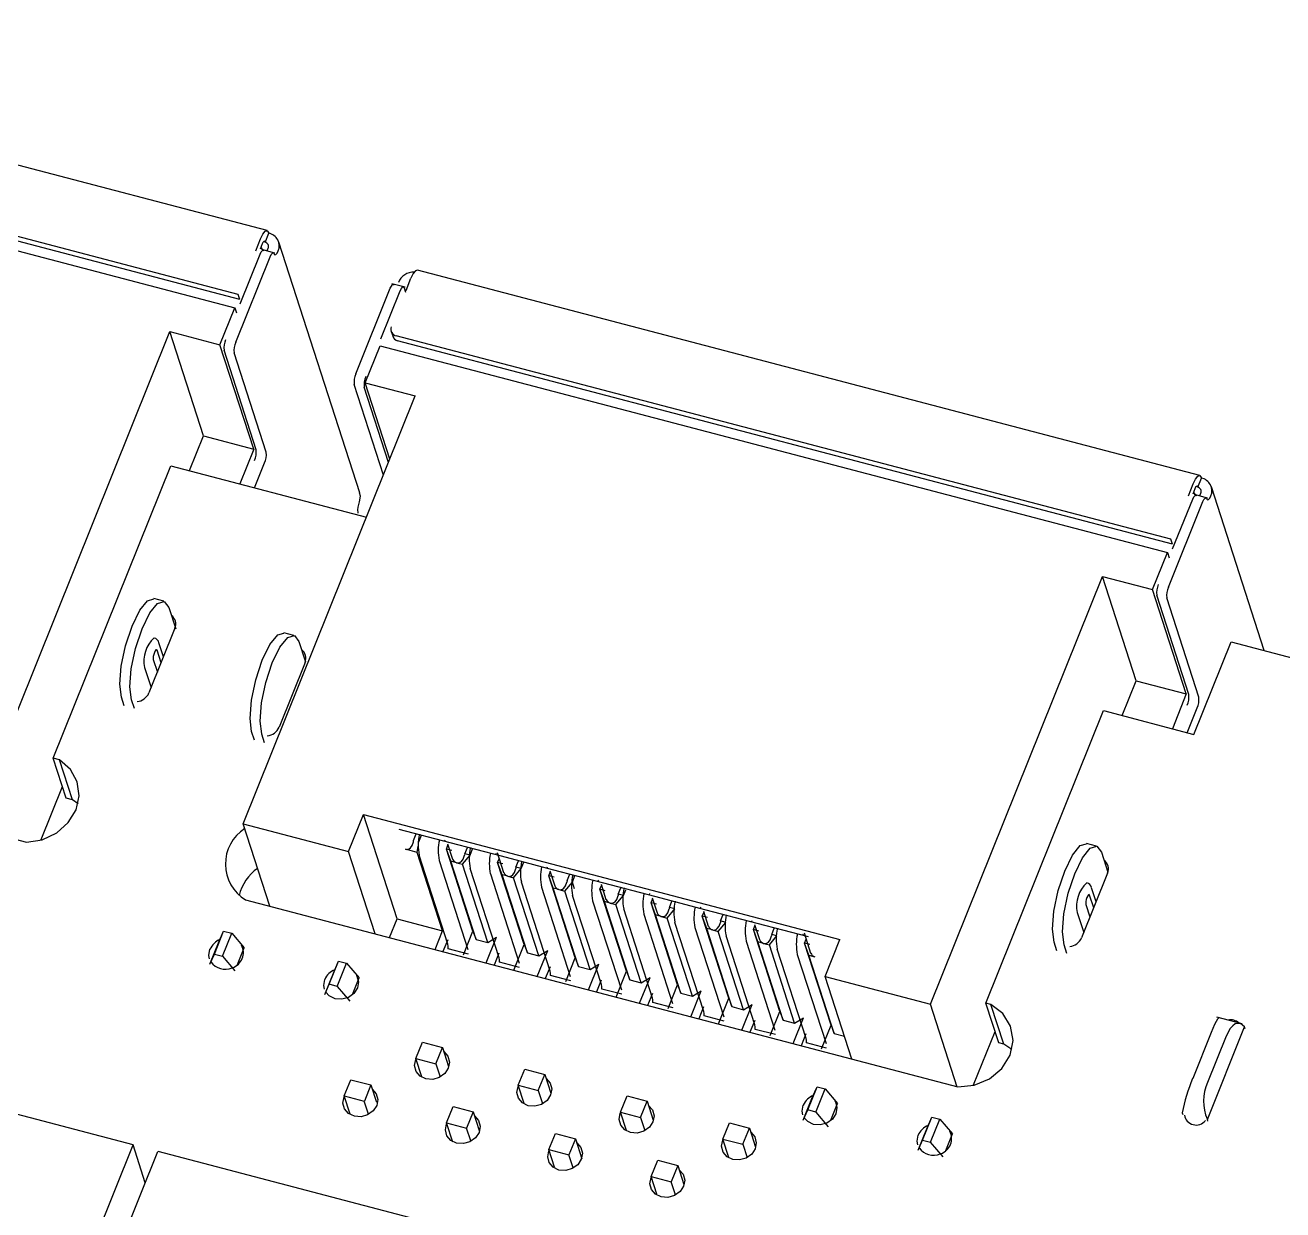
# Model space of a CAD drawing. Header units: millimetres. Extents: x 2 to 1109, y 2 to 430.
# Drawn here: x 88.8 to 112.05, y 203.81 to 225.7 of the extents above; entities that cross this region are included whole.
import ezdxf

# ---------------------------------------------------------------- set-up
doc = ezdxf.new("R2010")
doc.units = ezdxf.units.MM
doc.header["$LTSCALE"] = 0.5
doc.layers.add('几何体', color=7, linetype='Continuous')

msp = doc.modelspace()

# ---------------------------------------------------------------- linework, layer by layer
at = {"layer": '几何体'}
for p, q in [((93.278, 221.905), (78.813, 225.701)), ((92.745, 220.727), (78.419, 224.487)), ((92.775, 220.635), (78.449, 224.395)), ((78.123, 224.302), (92.681, 220.481)), ((93.24, 221.689), (93.309, 221.859)), ((93.305, 221.871), (93.309, 221.859)), ((93.069, 221.532), (93.158, 221.752)), ((93.187, 221.661), (93.147, 221.561)), ((93.207, 221.54), (93.174, 221.588)), ((93.24, 221.689), (93.236, 221.7)), ((94.99, 217.059), (93.491, 221.695)), ((92.696, 219.842), (93.333, 221.423)), ((92.777, 220.551), (93.147, 221.472)), ((93.423, 221.49), (93.179, 221.554)), ((93.406, 221.482), (93.41, 221.471)), ((110.52, 217.379), (96.055, 221.176)), ((95.829, 220.858), (95.585, 220.922)), ((95.845, 220.802), (95.934, 221.024)), ((92.775, 220.635), (92.745, 220.727)), ((94.917, 219.26), (95.553, 220.84)), ((95.381, 219.904), (95.738, 220.792)), ((95.812, 220.851), (95.838, 220.771)), ((92.406, 219.798), (92.681, 220.481)), ((92.681, 220.481), (92.711, 220.388)), ((88.298, 212.138), (91.478, 220.041)), ((91.478, 220.041), (92.406, 219.798)), ((92.102, 218.113), (91.478, 220.041)), ((95.566, 220.061), (95.605, 219.941)), ((109.986, 216.202), (95.661, 219.962)), ((93.029, 217.87), (92.406, 219.798)), ((95.09, 219.093), (95.365, 219.777)), ((95.365, 219.777), (109.922, 215.956)), ((110.016, 216.11), (95.69, 219.87)), ((93.075, 217.858), (92.482, 219.694)), ((93.261, 217.809), (92.667, 219.645)), ((95.429, 217.388), (94.888, 219.062)), ((95.09, 219.093), (96.017, 218.85)), ((95.546, 217.681), (95.09, 219.093)), ((92.836, 210.947), (96.017, 218.85)), ((95.523, 217.622), (95.073, 219.014)), ((91.843, 217.471), (92.102, 218.113)), ((92.102, 218.113), (93.029, 217.87)), ((93.029, 217.87), (92.77, 217.228)), ((89.325, 212.156), (91.5, 217.561)), ((91.5, 217.561), (95.116, 216.612)), ((93.047, 217.155), (93.231, 217.612)), ((110.311, 217.007), (110.399, 217.227)), ((110.482, 217.163), (110.478, 217.175)), ((110.482, 217.163), (110.55, 217.334)), ((110.547, 217.346), (110.55, 217.334)), ((111.71, 214.146), (110.733, 217.17)), ((110.018, 216.026), (110.389, 216.946)), ((110.429, 217.135), (110.388, 217.035)), ((110.448, 217.015), (110.416, 217.062)), ((110.664, 216.964), (110.421, 217.028)), ((110.648, 216.957), (110.652, 216.945)), ((94.953, 216.697), (94.957, 216.685)), ((109.938, 215.317), (110.574, 216.898)), ((110.016, 216.11), (109.986, 216.202)), ((109.647, 215.272), (109.922, 215.956)), ((109.922, 215.956), (109.952, 215.862)), ((105.539, 207.612), (108.72, 215.516)), ((108.72, 215.516), (109.647, 215.272)), ((109.343, 213.588), (108.72, 215.516)), ((91.368, 215.057), (91.183, 215.106)), ((110.27, 213.345), (109.647, 215.272)), ((110.317, 213.332), (109.723, 215.168)), ((110.502, 213.284), (109.909, 215.12)), ((91.458, 214.945), (91.587, 214.549)), ((91.574, 214.56), (91.092, 213.363)), ((93.774, 214.426), (93.589, 214.475)), ((91.317, 213.92), (91.242, 214.151)), ((91.361, 214.031), (91.278, 214.29)), ((93.864, 214.313), (93.985, 213.939)), ((110.411, 212.597), (111.098, 214.306)), ((111.098, 214.306), (161.015, 201.205)), ((75.664, 214.06), (88.83, 210.604)), ((91.173, 213.981), (91.248, 213.749)), ((93.98, 213.928), (93.498, 212.732)), ((91.011, 213.834), (91.132, 213.461)), ((109.085, 212.946), (109.343, 213.588)), ((109.343, 213.588), (110.27, 213.345)), ((90.637, 213.124), (90.586, 213.284)), ((90.823, 213.075), (90.771, 213.236)), ((110.27, 213.345), (110.012, 212.702)), ((106.567, 207.63), (108.742, 213.036)), ((108.742, 213.036), (110.411, 212.597)), ((110.289, 212.629), (110.473, 213.087)), ((93.043, 212.492), (92.991, 212.653)), ((93.229, 212.444), (93.177, 212.604)), ((89.442, 212.125), (89.325, 212.156)), ((89.563, 211.421), (89.325, 212.156)), ((89.68, 211.391), (89.442, 212.125)), ((89.102, 210.658), (89.494, 211.633)), ((89.68, 211.391), (89.563, 211.421)), ((89.782, 211.316), (89.68, 211.391)), ((94.784, 210.435), (95.059, 211.119)), ((95.059, 211.119), (103.867, 208.807)), ((95.682, 209.191), (95.059, 211.119)), ((92.836, 210.947), (94.784, 210.435)), ((93.329, 209.423), (92.836, 210.947)), ((96.663, 210.593), (95.717, 210.841)), ((95.986, 210.639), (96.033, 210.758)), ((96.083, 210.614), (96.131, 210.733)), ((95.276, 208.912), (94.784, 210.435)), ((96.054, 210.417), (95.836, 210.474)), ((95.982, 210.613), (95.986, 210.639)), ((96.054, 210.417), (96.071, 210.534)), ((96.562, 210.628), (96.571, 210.649)), ((96.593, 210.48), (96.621, 210.549)), ((96.675, 210.254), (96.593, 210.48)), ((96.69, 210.454), (96.593, 210.48)), ((97.083, 208.965), (96.593, 210.48)), ((96.613, 210.573), (96.703, 210.294)), ((97.609, 210.345), (96.663, 210.593)), ((96.931, 210.391), (96.979, 210.51)), ((97.029, 210.366), (97.077, 210.484)), ((108.61, 210.532), (108.425, 210.581)), ((108.7, 210.419), (108.819, 210.051)), ((96.521, 208.971), (96.054, 210.417)), ((96.62, 208.719), (96.087, 210.367)), ((96.458, 210.269), (96.991, 208.621)), ((96.781, 210.226), (96.675, 210.254)), ((97.142, 208.808), (96.675, 210.254)), ((96.781, 210.226), (96.888, 210.198)), ((96.888, 210.198), (97.029, 210.366)), ((97.356, 208.752), (96.888, 210.198)), ((96.931, 210.391), (96.927, 210.365)), ((97.029, 210.366), (96.931, 210.391)), ((97.508, 210.379), (97.517, 210.401)), ((97.529, 210.418), (97.649, 210.046)), ((97.539, 210.232), (97.567, 210.301)), ((97.621, 210.005), (97.539, 210.232)), ((97.636, 210.206), (97.539, 210.232)), ((98.028, 208.717), (97.539, 210.232)), ((98.554, 210.096), (97.609, 210.345)), ((97.877, 210.143), (97.925, 210.262)), ((97.974, 210.117), (98.022, 210.236)), ((97.565, 208.47), (97.033, 210.118)), ((97.404, 210.021), (97.936, 208.373)), ((97.727, 209.978), (97.621, 210.005)), ((98.088, 208.56), (97.621, 210.005)), ((97.727, 209.978), (97.834, 209.95)), ((97.834, 209.95), (97.974, 210.117)), ((97.877, 210.143), (97.873, 210.117)), ((97.974, 210.117), (97.877, 210.143)), ((98.454, 210.131), (98.462, 210.152)), ((98.484, 209.983), (98.512, 210.053)), ((98.566, 209.757), (98.484, 209.983)), ((98.582, 209.958), (98.484, 209.983)), ((98.974, 208.469), (98.484, 209.983)), ((98.505, 210.077), (98.595, 209.798)), ((99.5, 209.848), (98.554, 210.096)), ((98.823, 209.895), (98.871, 210.013)), ((98.92, 209.869), (98.968, 209.988)), ((108.815, 210.034), (108.334, 208.838)), ((98.301, 208.504), (97.834, 209.95)), ((98.511, 208.222), (97.979, 209.87)), ((98.349, 209.773), (98.882, 208.125)), ((98.673, 209.729), (98.566, 209.757)), ((99.034, 208.311), (98.566, 209.757)), ((98.673, 209.729), (98.78, 209.701)), ((98.78, 209.701), (98.92, 209.869)), ((98.823, 209.895), (98.819, 209.868)), ((98.96, 209.745), (98.92, 209.869)), ((99.399, 209.883), (99.408, 209.904)), ((99.43, 209.735), (99.458, 209.805)), ((99.512, 209.509), (99.43, 209.735)), ((99.528, 209.71), (99.43, 209.735)), ((99.92, 208.22), (99.43, 209.735)), ((99.45, 209.829), (99.541, 209.55)), ((100.446, 209.6), (99.5, 209.848)), ((99.769, 209.646), (99.816, 209.765)), ((99.866, 209.621), (99.907, 209.724)), ((108.603, 209.506), (108.519, 209.764)), ((92.878, 209.542), (106.045, 206.086)), ((99.247, 208.255), (98.78, 209.701)), ((99.457, 207.974), (98.924, 209.622)), ((99.295, 209.525), (99.828, 207.877)), ((99.619, 209.481), (99.512, 209.509)), ((99.98, 208.063), (99.512, 209.509)), ((99.725, 209.453), (99.866, 209.621)), ((99.769, 209.646), (99.765, 209.62)), ((99.866, 209.621), (99.769, 209.646)), ((100.345, 209.635), (100.354, 209.656)), ((100.376, 209.487), (100.404, 209.556)), ((100.396, 209.58), (100.486, 209.301)), ((101.392, 209.352), (100.446, 209.6)), ((100.714, 209.398), (100.762, 209.517)), ((108.558, 209.395), (108.483, 209.626)), ((99.619, 209.481), (99.725, 209.453)), ((100.193, 208.007), (99.725, 209.453)), ((100.403, 207.726), (99.87, 209.374)), ((100.241, 209.276), (100.774, 207.628)), ((100.458, 209.261), (100.376, 209.487)), ((100.473, 209.461), (100.376, 209.487)), ((100.866, 207.972), (100.376, 209.487)), ((100.565, 209.233), (100.458, 209.261)), ((100.925, 207.815), (100.458, 209.261)), ((100.671, 209.205), (100.812, 209.373)), ((100.714, 209.398), (100.711, 209.372)), ((100.812, 209.373), (100.714, 209.398)), ((101.291, 209.386), (101.3, 209.408)), ((101.322, 209.239), (101.35, 209.308)), ((101.342, 209.332), (101.432, 209.053)), ((102.337, 209.104), (101.392, 209.352)), ((101.66, 209.15), (101.708, 209.269)), ((108.253, 209.309), (108.373, 208.936)), ((108.414, 209.455), (108.489, 209.224)), ((95.542, 208.843), (95.682, 209.191)), ((95.682, 209.191), (96.521, 208.971)), ((100.565, 209.233), (100.671, 209.205)), ((101.139, 207.759), (100.671, 209.205)), ((101.349, 207.477), (100.816, 209.125)), ((101.187, 209.028), (101.719, 207.38)), ((101.404, 209.013), (101.322, 209.239)), ((101.419, 209.213), (101.322, 209.239)), ((101.811, 207.724), (101.322, 209.239)), ((101.617, 208.957), (101.758, 209.124)), ((101.66, 209.15), (101.656, 209.124)), ((101.758, 209.124), (101.66, 209.15)), ((102.237, 209.138), (102.246, 209.159)), ((102.268, 208.991), (102.295, 209.06)), ((102.288, 209.084), (102.378, 208.805)), ((103.283, 208.855), (102.337, 209.104)), ((92.303, 208.538), (92.474, 208.965)), ((92.391, 208.777), (92.474, 208.965)), ((92.451, 208.499), (92.623, 208.926)), ((92.474, 208.965), (92.623, 208.926)), ((92.623, 208.926), (92.855, 208.655)), ((96.381, 208.622), (96.521, 208.971)), ((96.617, 208.803), (96.528, 208.584)), ((96.906, 208.526), (97.083, 208.965)), ((97.083, 208.965), (97.142, 208.808)), ((97.142, 208.808), (97.356, 208.752)), ((97.327, 208.374), (97.518, 208.851)), ((97.356, 208.752), (97.518, 208.851)), ((101.51, 208.985), (101.404, 209.013)), ((101.871, 207.567), (101.404, 209.013)), ((101.51, 208.985), (101.617, 208.957)), ((102.084, 207.511), (101.617, 208.957)), ((102.294, 207.229), (101.762, 208.877)), ((102.349, 208.764), (102.268, 208.991)), ((102.365, 208.965), (102.268, 208.991)), ((102.757, 207.476), (102.268, 208.991)), ((102.563, 208.708), (102.703, 208.876)), ((102.606, 208.902), (102.602, 208.875)), ((102.606, 208.902), (102.654, 209.02)), ((102.703, 208.876), (102.606, 208.902)), ((103.183, 208.89), (103.191, 208.911)), ((103.203, 208.929), (103.324, 208.557)), ((103.213, 208.742), (103.241, 208.812)), ((103.592, 208.123), (103.867, 208.807)), ((90.801, 205.013), (76.8, 208.688)), ((92.219, 208.35), (92.391, 208.777)), ((92.73, 208.346), (92.855, 208.655)), ((96.998, 208.54), (96.627, 208.637)), ((97.837, 208.24), (98.028, 208.717)), ((98.028, 208.717), (98.088, 208.56)), ((98.088, 208.56), (98.301, 208.504)), ((98.272, 208.126), (98.464, 208.603)), ((98.301, 208.504), (98.464, 208.603)), ((102.133, 208.78), (102.665, 207.132)), ((102.456, 208.736), (102.349, 208.764)), ((102.817, 207.318), (102.349, 208.764)), ((102.456, 208.736), (102.563, 208.708)), ((103.03, 207.262), (102.563, 208.708)), ((103.24, 206.981), (102.707, 208.629)), ((103.295, 208.516), (103.213, 208.742)), ((103.311, 208.717), (103.213, 208.742)), ((103.703, 207.227), (103.213, 208.742)), ((107.879, 208.598), (107.827, 208.759)), ((108.064, 208.55), (108.012, 208.71)), ((92.219, 208.35), (92.303, 208.538)), ((92.303, 208.538), (92.451, 208.499)), ((92.451, 208.499), (92.683, 208.228)), ((94.426, 207.98), (94.598, 208.408)), ((94.514, 208.219), (94.598, 208.408)), ((94.574, 207.941), (94.746, 208.369)), ((94.598, 208.408), (94.746, 208.369)), ((94.746, 208.369), (94.978, 208.098)), ((97.562, 208.554), (97.474, 208.335)), ((97.944, 208.292), (97.573, 208.389)), ((98.797, 208.029), (98.974, 208.469)), ((98.974, 208.469), (99.034, 208.311)), ((99.218, 207.878), (99.41, 208.354)), ((99.247, 208.255), (99.41, 208.354)), ((103.078, 208.532), (103.611, 206.884)), ((103.763, 207.07), (103.295, 208.516)), ((103.295, 208.516), (103.402, 208.488)), ((94.342, 207.792), (94.514, 208.219)), ((94.854, 207.789), (94.978, 208.098)), ((98.508, 208.306), (98.42, 208.087)), ((98.889, 208.044), (98.519, 208.141)), ((99.034, 208.311), (99.247, 208.255)), ((99.728, 207.744), (99.92, 208.22)), ((99.92, 208.22), (99.98, 208.063)), ((100.164, 207.629), (100.356, 208.106)), ((100.193, 208.007), (100.356, 208.106)), ((103.592, 208.123), (105.539, 207.612)), ((104.085, 206.6), (103.592, 208.123)), ((94.342, 207.792), (94.426, 207.98)), ((94.574, 207.941), (94.426, 207.98)), ((94.574, 207.941), (94.806, 207.67)), ((99.454, 208.058), (99.366, 207.839)), ((99.835, 207.795), (99.464, 207.893)), ((99.98, 208.063), (100.193, 208.007)), ((100.689, 207.533), (100.866, 207.972)), ((100.866, 207.972), (100.925, 207.815)), ((100.4, 207.81), (100.312, 207.591)), ((100.781, 207.547), (100.41, 207.644)), ((100.925, 207.815), (101.139, 207.759)), ((101.11, 207.381), (101.302, 207.858)), ((101.139, 207.759), (101.302, 207.858)), ((101.62, 207.247), (101.811, 207.724)), ((101.811, 207.724), (101.871, 207.567)), ((106.657, 207.607), (106.567, 207.63)), ((106.804, 206.896), (106.567, 207.63)), ((101.346, 207.562), (101.257, 207.342)), ((101.871, 207.567), (102.084, 207.511)), ((102.055, 207.133), (102.247, 207.61)), ((102.084, 207.511), (102.247, 207.61)), ((102.58, 207.036), (102.757, 207.476)), ((102.757, 207.476), (102.817, 207.318)), ((106.035, 206.078), (105.539, 207.612)), ((106.894, 206.872), (106.657, 207.607)), ((101.727, 207.299), (101.356, 207.396)), ((102.291, 207.313), (102.203, 207.094)), ((102.817, 207.318), (103.03, 207.262)), ((103.001, 206.885), (103.193, 207.361)), ((103.03, 207.262), (103.193, 207.361)), ((103.526, 206.788), (103.703, 207.227)), ((103.703, 207.227), (103.763, 207.07)), ((110.659, 205.484), (111.347, 207.193)), ((111.305, 207.249), (110.835, 207.372)), ((111.358, 207.159), (111.347, 207.193)), ((102.673, 207.051), (102.302, 207.148)), ((103.237, 207.065), (103.149, 206.846)), ((103.763, 207.07), (103.949, 207.021)), ((106.339, 206.123), (106.736, 207.108)), ((110.732, 207.092), (110.388, 206.238)), ((111.006, 207.02), (110.662, 206.166)), ((96.028, 206.611), (96.148, 206.91)), ((96.148, 206.91), (96.519, 206.812)), ((96.398, 206.513), (96.519, 206.812)), ((96.519, 206.812), (96.631, 206.464)), ((103.618, 206.802), (103.247, 206.9)), ((106.894, 206.872), (106.804, 206.896)), ((107.046, 206.773), (106.894, 206.872)), ((96.137, 206.272), (96.028, 206.611)), ((96.028, 206.611), (96.398, 206.513)), ((96.398, 206.513), (96.476, 206.273)), ((97.919, 206.114), (98.039, 206.413)), ((98.039, 206.413), (98.41, 206.316)), ((98.29, 206.017), (98.41, 206.316)), ((98.41, 206.316), (98.523, 205.967)), ((94.704, 205.919), (94.824, 206.218)), ((94.824, 206.218), (95.195, 206.121)), ((95.195, 206.121), (95.075, 205.822)), ((95.195, 206.121), (95.298, 205.801)), ((98.029, 205.775), (97.919, 206.114)), ((97.919, 206.114), (98.29, 206.017)), ((98.29, 206.017), (98.368, 205.776)), ((103.272, 205.659), (103.444, 206.086)), ((103.36, 205.898), (103.444, 206.086)), ((103.42, 205.62), (103.592, 206.047)), ((103.444, 206.086), (103.592, 206.047)), ((103.592, 206.047), (103.824, 205.776)), ((94.813, 205.579), (94.704, 205.919)), ((94.704, 205.919), (95.074, 205.822)), ((95.152, 205.581), (95.074, 205.822)), ((99.811, 205.618), (99.931, 205.917)), ((99.931, 205.917), (100.302, 205.819)), ((100.182, 205.52), (100.302, 205.819)), ((100.302, 205.819), (100.415, 205.471)), ((103.188, 205.47), (103.36, 205.898)), ((103.7, 205.467), (103.824, 205.776)), ((96.595, 205.423), (96.715, 205.722)), ((96.715, 205.721), (97.086, 205.624)), ((97.086, 205.624), (96.966, 205.325)), ((97.086, 205.624), (97.199, 205.276)), ((99.92, 205.279), (99.811, 205.618)), ((99.811, 205.618), (100.182, 205.52)), ((103.188, 205.47), (103.272, 205.659)), ((103.42, 205.62), (103.272, 205.659)), ((103.42, 205.62), (103.652, 205.349)), ((110.195, 205.606), (110.207, 205.572)), ((96.711, 205.063), (96.595, 205.423)), ((96.595, 205.422), (96.966, 205.325)), ((97.044, 205.085), (96.966, 205.325)), ((100.182, 205.52), (100.259, 205.28)), ((101.702, 205.121), (101.823, 205.42)), ((101.823, 205.42), (102.193, 205.323)), ((102.073, 205.024), (102.193, 205.323)), ((102.193, 205.323), (102.306, 204.974)), ((105.312, 204.913), (105.484, 205.34)), ((105.395, 205.101), (105.567, 205.528)), ((105.484, 205.34), (105.567, 205.528)), ((105.543, 205.062), (105.715, 205.489)), ((105.567, 205.528), (105.715, 205.489)), ((105.715, 205.489), (105.947, 205.219)), ((110.67, 205.45), (110.659, 205.484)), ((98.487, 204.926), (98.607, 205.225)), ((98.607, 205.225), (98.978, 205.128)), ((98.978, 205.128), (98.858, 204.829)), ((98.978, 205.128), (99.098, 204.755)), ((101.812, 204.782), (101.702, 205.121)), ((101.702, 205.121), (102.073, 205.024)), ((105.312, 204.913), (105.395, 205.101)), ((105.395, 205.101), (105.543, 205.062)), ((105.823, 204.91), (105.947, 205.219)), ((88.36, 198.946), (90.801, 205.013)), ((88.818, 198.826), (91.259, 204.892)), ((91.025, 204.311), (90.798, 205.014)), ((105.264, 201.217), (91.263, 204.892)), ((98.592, 204.599), (98.487, 204.926)), ((98.487, 204.926), (98.858, 204.829)), ((102.073, 205.024), (102.151, 204.783)), ((105.775, 204.791), (105.543, 205.062)), ((98.935, 204.588), (98.858, 204.829)), ((100.378, 204.43), (100.499, 204.729)), ((100.499, 204.729), (100.869, 204.631)), ((100.869, 204.631), (100.749, 204.332)), ((100.869, 204.631), (100.982, 204.283)), ((100.484, 204.103), (100.378, 204.43)), ((100.378, 204.429), (100.749, 204.332)), ((100.827, 204.092), (100.749, 204.332))]:
    msp.add_line(p, q, dxfattribs=at)
at = {"layer": '几何体', "flags": 128}
for points in [[(93.158, 221.752), (93.2, 221.84), (93.244, 221.893), (93.28, 221.904), (93.305, 221.871)], [(93.236, 221.7), (93.228, 221.71), (93.216, 221.706), (93.201, 221.689), (93.187, 221.661)], [(93.147, 221.472), (93.168, 221.514), (93.19, 221.54), (93.209, 221.546), (93.221, 221.531)], [(93.272, 221.529), (93.278, 221.537), (93.298, 221.579)], [(93.333, 221.423), (93.353, 221.465), (93.375, 221.491), (93.394, 221.498), (93.406, 221.482)], [(93.41, 221.471), (93.422, 221.456), (93.441, 221.462), (93.463, 221.488), (93.484, 221.53)], [(96.055, 221.175), (96.02, 221.164), (95.977, 221.111), (95.934, 221.024)], [(95.553, 220.84), (95.574, 220.882), (95.596, 220.908), (95.614, 220.915), (95.627, 220.9)], [(95.738, 220.792), (95.759, 220.833), (95.781, 220.859), (95.8, 220.866), (95.812, 220.851)], [(110.399, 217.227), (110.442, 217.315), (110.485, 217.368), (110.522, 217.379), (110.547, 217.346)], [(110.478, 217.175), (110.47, 217.185), (110.457, 217.18), (110.443, 217.163), (110.429, 217.135)], [(94.983, 216.894), (95.001, 216.998), (94.985, 217.058)], [(110.389, 216.946), (110.41, 216.988), (110.431, 217.014), (110.45, 217.021), (110.462, 217.006)], [(110.513, 217.004), (110.519, 217.011), (110.54, 217.053)], [(110.574, 216.898), (110.595, 216.939), (110.617, 216.965), (110.635, 216.972), (110.648, 216.957)], [(110.652, 216.945), (110.664, 216.93), (110.683, 216.937), (110.704, 216.962), (110.725, 217.005)], [(90.585, 213.285), (90.555, 213.525), (90.581, 213.859), (90.661, 214.236), (90.781, 214.598), (90.924, 214.89), (91.067, 215.068), (91.182, 215.102)], [(90.771, 213.236), (90.74, 213.477), (90.767, 213.811), (90.846, 214.187), (90.966, 214.549), (91.109, 214.841), (91.253, 215.019), (91.375, 215.055), (91.458, 214.945)], [(92.991, 212.653), (92.961, 212.894), (92.987, 213.228), (93.066, 213.605), (93.187, 213.967), (93.329, 214.258), (93.473, 214.436), (93.588, 214.47)], [(93.177, 212.605), (93.146, 212.845), (93.172, 213.179), (93.252, 213.556), (93.372, 213.918), (93.515, 214.21), (93.659, 214.387), (93.781, 214.424), (93.864, 214.313)], [(91.242, 214.151), (91.233, 214.162), (91.221, 214.159), (91.207, 214.141), (91.193, 214.112), (91.18, 214.076), (91.173, 214.038), (91.17, 214.005), (91.173, 213.981)], [(88.83, 210.604), (89.12, 210.651), (89.387, 210.776), (89.602, 210.967), (89.746, 211.205), (89.803, 211.465), (89.767, 211.722), (89.643, 211.949), (89.442, 212.125)], [(95.836, 210.474), (95.858, 210.471), (95.88, 210.474), (95.903, 210.483), (95.926, 210.499), (95.959, 210.542), (95.982, 210.613)], [(107.827, 208.759), (107.796, 209), (107.823, 209.334), (107.902, 209.711), (108.022, 210.073), (108.165, 210.365), (108.309, 210.542), (108.424, 210.576)], [(108.012, 208.711), (107.982, 208.951), (108.008, 209.285), (108.087, 209.662), (108.208, 210.024), (108.351, 210.316), (108.494, 210.493), (108.617, 210.53), (108.7, 210.419)], [(96.781, 210.226), (96.803, 210.223), (96.826, 210.226), (96.849, 210.235), (96.871, 210.251), (96.904, 210.294), (96.927, 210.365)], [(97.727, 209.978), (97.749, 209.975), (97.772, 209.977), (97.795, 209.987), (97.817, 210.003), (97.85, 210.045), (97.873, 210.117)], [(98.673, 209.729), (98.695, 209.726), (98.718, 209.729), (98.741, 209.738), (98.763, 209.754), (98.796, 209.797), (98.819, 209.868)], [(99.619, 209.481), (99.641, 209.478), (99.664, 209.481), (99.687, 209.49), (99.709, 209.506), (99.742, 209.549), (99.765, 209.62)], [(108.483, 209.626), (108.475, 209.637), (108.463, 209.633), (108.448, 209.616), (108.434, 209.586), (108.422, 209.55), (108.414, 209.513), (108.411, 209.479), (108.414, 209.455)], [(100.565, 209.233), (100.586, 209.23), (100.609, 209.233), (100.632, 209.242), (100.655, 209.258), (100.687, 209.301), (100.711, 209.372)], [(101.51, 208.985), (101.532, 208.982), (101.555, 208.984), (101.578, 208.994), (101.6, 209.01), (101.633, 209.053), (101.656, 209.124)], [(102.456, 208.736), (102.478, 208.733), (102.501, 208.736), (102.524, 208.745), (102.546, 208.761), (102.579, 208.804), (102.602, 208.875)], [(92.213, 208.448), (92.201, 208.515), (92.221, 208.627)], [(96.627, 208.637), (96.626, 208.684), (96.62, 208.719)], [(97.573, 208.389), (97.572, 208.435), (97.565, 208.47)], [(94.929, 208.146), (94.938, 208.131), (94.967, 208.024), (94.947, 207.912), (94.881, 207.812), (94.779, 207.739), (94.658, 207.704), (94.534, 207.713), (94.427, 207.765), (94.362, 207.836)], [(98.519, 208.141), (98.518, 208.187), (98.511, 208.222)], [(94.336, 207.891), (94.324, 207.958), (94.344, 208.07)], [(99.464, 207.893), (99.464, 207.939), (99.457, 207.974)], [(100.41, 207.644), (100.409, 207.691), (100.403, 207.726)], [(101.356, 207.396), (101.355, 207.442), (101.349, 207.477)], [(106.045, 206.086), (106.348, 206.116), (106.631, 206.234), (106.861, 206.427), (107.013, 206.672), (107.069, 206.943), (107.023, 207.209), (106.88, 207.439), (106.657, 207.607)], [(102.302, 207.148), (102.301, 207.194), (102.294, 207.229)], [(110.876, 207.36), (110.874, 207.361), (110.847, 207.333), (110.822, 207.292), (110.794, 207.236), (110.732, 207.092)], [(111.347, 207.193), (111.27, 207.258), (111.176, 207.247), (111.13, 207.215), (111.083, 207.163), (111.006, 207.02)], [(103.247, 206.9), (103.247, 206.946), (103.24, 206.981)], [(96.545, 206.736), (96.618, 206.651), (96.647, 206.544), (96.627, 206.432), (96.561, 206.331), (96.46, 206.258), (96.338, 206.224), (96.214, 206.233), (96.107, 206.284), (96.034, 206.37), (96.004, 206.477), (96.024, 206.59)], [(98.437, 206.24), (98.509, 206.155), (98.538, 206.047), (98.519, 205.935), (98.453, 205.835), (98.351, 205.762), (98.229, 205.727), (98.105, 205.737), (97.999, 205.788), (97.925, 205.874), (97.896, 205.981), (97.916, 206.093)], [(95.221, 206.045), (95.294, 205.959), (95.323, 205.852), (95.303, 205.74), (95.237, 205.64), (95.136, 205.567), (95.014, 205.532), (94.89, 205.541), (94.783, 205.593), (94.71, 205.679), (94.68, 205.786), (94.7, 205.898)], [(103.775, 205.824), (103.783, 205.809), (103.812, 205.702), (103.793, 205.59), (103.727, 205.49), (103.625, 205.417), (103.503, 205.382), (103.379, 205.391), (103.273, 205.443), (103.207, 205.514)], [(97.113, 205.548), (97.185, 205.463), (97.214, 205.356), (97.195, 205.243), (97.129, 205.143), (97.027, 205.07), (96.905, 205.036), (96.781, 205.045), (96.675, 205.096), (96.601, 205.182), (96.572, 205.289), (96.592, 205.402)], [(100.328, 205.743), (100.401, 205.658), (100.43, 205.551), (100.41, 205.439), (100.344, 205.338), (100.243, 205.265), (100.121, 205.231), (99.997, 205.24), (99.89, 205.291), (99.817, 205.377), (99.788, 205.485), (99.807, 205.597), (99.807, 205.597)], [(103.182, 205.569), (103.17, 205.636), (103.19, 205.748)], [(102.22, 205.247), (102.292, 205.162), (102.321, 205.054), (102.302, 204.942), (102.236, 204.842), (102.134, 204.769), (102.012, 204.734), (101.889, 204.744), (101.782, 204.795), (101.708, 204.881), (101.679, 204.988), (101.699, 205.1), (101.699, 205.1)], [(105.305, 205.012), (105.293, 205.079), (105.313, 205.191)], [(99.004, 205.052), (99.077, 204.967), (99.106, 204.859), (99.086, 204.747), (99.02, 204.647), (98.919, 204.574), (98.797, 204.539), (98.673, 204.548), (98.566, 204.6), (98.493, 204.686), (98.464, 204.793), (98.483, 204.905)], [(100.896, 204.555), (100.968, 204.47), (100.997, 204.363), (100.978, 204.251), (100.912, 204.15), (100.81, 204.077), (100.688, 204.043), (100.565, 204.052), (100.458, 204.103), (100.384, 204.189), (100.355, 204.296), (100.375, 204.409), (100.375, 204.409)]]:
    msp.add_lwpolyline(points, dxfattribs=at)
at = {"layer": '几何体'}
for centre, radius, start, end in [((93.258, 221.621), 0.243, 337.9832, 77.9911), ((93.22, 221.608), 0.0835, 339.8867, 76.0888), ((95.983, 220.839), 0.299, 87.062, 158.6459), ((95.691, 220.083), 0.125, 159.8876, 256.0865), ((95.714, 219.981), 0.113, 192.8296, 258.1127), ((92.859, 219.738), 0.38, 156.35, 186.7253), ((93.044, 219.69), 0.38, 156.3382, 186.7371), ((95.265, 219.107), 0.38, 156.35, 186.7253), ((95.45, 219.058), 0.38, 156.3382, 186.7371), ((92.698, 217.813), 0.38, 336.3459, 6.7294), ((92.883, 217.765), 0.38, 336.3577, 6.7176), ((110.462, 217.082), 0.0835, 339.8867, 76.0888), ((110.5, 217.096), 0.243, 337.9832, 77.9911), ((95.331, 216.741), 0.381, 156.3578, 186.7126), ((110.101, 215.213), 0.38, 156.35, 186.7253), ((110.286, 215.164), 0.38, 156.3382, 186.7371), ((91.391, 214.636), 0.198, 337.2728, 53.6939), ((91.56, 213.956), 0.562, 131.1408, 192.5119), ((91.164, 214.263), 0.118, 14.0005, 77.0466), ((93.797, 214.005), 0.198, 337.2728, 53.6937), ((90.846, 213.471), 0.269, 276.0125, 336.3239), ((109.939, 213.288), 0.38, 336.3459, 6.7294), ((110.124, 213.239), 0.38, 336.3577, 6.7176), ((93.252, 212.84), 0.269, 276.0125, 336.3239), ((93.281, 210.204), 0.775, 122.6743, 238.6665), ((96.986, 210.55), 0.917, 167.1167, 191.5606), ((97.333, 210.451), 0.893, 167.3705, 191.7144), ((97.931, 210.302), 0.917, 167.1167, 191.5606), ((96.819, 210.343), 0.123, 203.4966, 252.3341), ((98.278, 210.202), 0.893, 167.3705, 191.7144), ((98.853, 210.052), 0.893, 167.3705, 191.7144), ((108.633, 210.111), 0.198, 337.2728, 53.6939), ((93.619, 209.401), 0.889, 125.7632, 165.5853), ((97.765, 210.095), 0.123, 203.4966, 252.3341), ((99.224, 209.954), 0.893, 167.3705, 191.7144), ((99.799, 209.803), 0.893, 167.3705, 191.7144), ((98.71, 209.847), 0.123, 203.4966, 252.3341), ((100.17, 209.706), 0.893, 167.3705, 191.7144), ((100.769, 209.557), 0.917, 167.1167, 191.5606), ((108.802, 209.43), 0.562, 131.1408, 192.5119), ((108.405, 209.738), 0.118, 14.0005, 77.0466), ((99.656, 209.599), 0.123, 203.4966, 252.3341), ((101.116, 209.458), 0.893, 167.3705, 191.7144), ((101.715, 209.309), 0.917, 167.1167, 191.5606), ((100.602, 209.35), 0.123, 203.5001, 252.3328), ((102.061, 209.209), 0.893, 167.3705, 191.7144), ((102.66, 209.061), 0.917, 167.1167, 191.5606), ((101.548, 209.102), 0.123, 203.4966, 252.3341), ((103.007, 208.961), 0.893, 167.3705, 191.7144), ((92.535, 208.491), 0.342, 112.2556, 156.6143), ((102.494, 208.854), 0.123, 203.4995, 252.3352), ((103.606, 208.813), 0.917, 167.1167, 191.5606), ((103.953, 208.713), 0.893, 167.3705, 191.7144), ((108.088, 208.946), 0.269, 276.0125, 336.3239), ((92.545, 208.567), 0.294, 288.2448, 27.573), ((92.501, 208.579), 0.321, 215.2366, 293.4989), ((103.439, 208.606), 0.123, 203.4605, 252.3379), ((94.658, 207.934), 0.342, 112.2556, 156.6143), ((111.093, 207.1), 0.224, 47.1428, 103.4433), ((113.155, 205.05), 3.012, 156.7651, 169.3564), ((111.424, 205.822), 0.836, 155.6869, 203.8109), ((103.504, 205.612), 0.342, 112.2556, 156.6143), ((110.451, 205.599), 0.219, 189.2323, 321.3538), ((105.627, 205.055), 0.342, 112.2556, 156.6143), ((105.638, 205.13), 0.294, 288.5713, 27.5876), ((105.593, 205.142), 0.321, 215.2363, 293.4887)]:
    msp.add_arc(centre, radius, start, end, dxfattribs=at)

doc.saveas('drawing.dxf')
